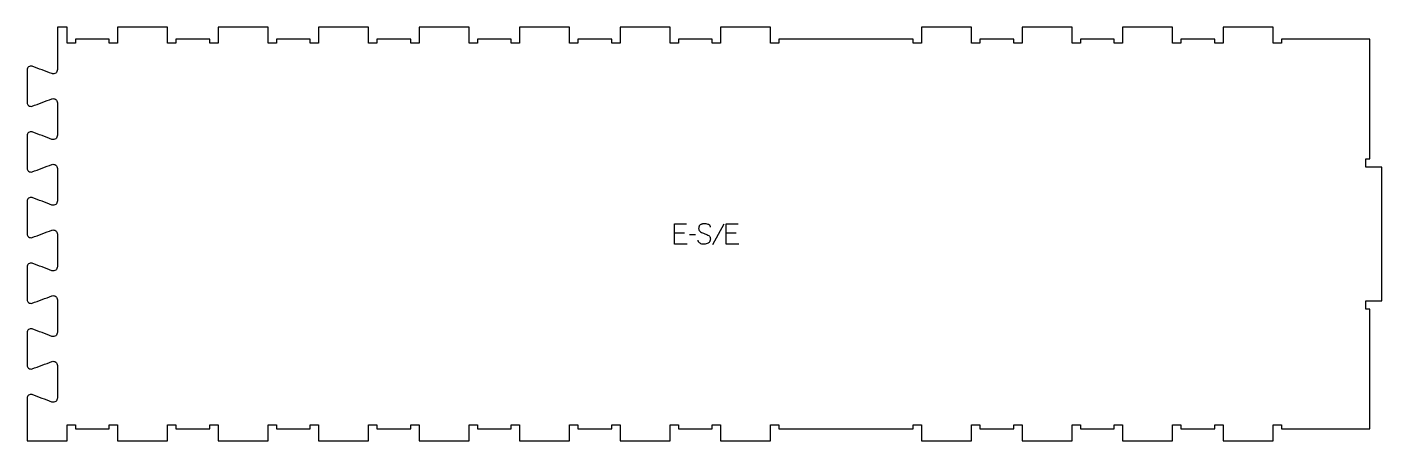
# Model space of a CAD drawing. Extents: x 0 to 2022, y 0 to 618.
import ezdxf

# ---------------------------------------------------------------- set-up
doc = ezdxf.new("R2010")
doc.units = 0
doc.layers.add('1_ANYTOOL_1MMDEEP_LABELS_S', color=2, linetype='CONTINUOUS')
doc.layers.add('4_ANYTOOL_CUTTHROUGH_OUTSI', color=5, linetype='CONTINUOUS')

msp = doc.modelspace()

# ---------------------------------------------------------------- linework, layer by layer
at = {"layer": '1_ANYTOOL_1MMDEEP_LABELS_S'}
for p, q in [((981.075004, 309.826986), (966.417861, 309.826986)), ((997.575004, 307.641271), (988.789289, 307.555557)), ((1040.132147, 323.284128), (1022.946432, 292.5127)), ((1058.217861, 309.826986), (1043.560718, 309.826986))]:
    msp.add_line(p, q, dxfattribs=at)
for points in [[(985.360718, 293.755557), (966.417861, 293.755557), (966.417861, 323.755557), (984.246432, 323.755557)], [(1062.503575, 293.755557), (1043.560718, 293.755557), (1043.560718, 323.755557), (1061.389289, 323.755557)]]:
    msp.add_lwpolyline(points, dxfattribs=at)
msp.add_lwpolyline([(1019.817861, 319.169843, 0.071867), (1019.624747, 320.506449, 0.100684), (1018.998218, 321.6877, 0.047558), (1018.523664, 322.16415, 0.038563), (1017.973664, 322.552878, 0.037928), (1017.276477, 322.900347, 0.026634), (1016.539289, 323.155557, 0.028461), (1013.515956, 323.84154, 0.041577), (1010.432147, 324.098414, 0.036938), (1008.929787, 323.987274, 0.041531), (1007.464289, 323.643057, 0.041583), (1006.086913, 323.065848, 0.038125), (1004.817861, 322.276986, 0.057611), (1003.747708, 321.285081, 0.065808), (1002.953575, 320.064486, 0.06469), (1002.476079, 318.604931, 0.046778), (1002.332147, 317.069843, 0.052235), (1002.494502, 315.52, 0.075448), (1003.039289, 314.069843, 0.076671), (1003.955381, 312.89679, 0.061023), (1005.160718, 312.0127, 0.021951), (1008.189572, 310.485354, 0.018213), (1011.332147, 309.205557, -0.02405), (1014.433631, 307.900095, -0.02981), (1017.375004, 306.269843, -0.068439), (1018.516306, 305.303912, -0.079282), (1019.325004, 304.051986, -0.076308), (1019.750003, 302.473304, -0.047772), (1019.775004, 300.826986, -0.046243), (1019.481769, 299.146026, -0.06359), (1018.832147, 297.5752, -0.064671), (1017.859323, 296.291011, -0.057073), (1016.603575, 295.276986, -0.067522), (1013.635267, 293.914075, -0.070793), (1010.410718, 293.4127, -0.064027), (1007.271703, 293.775215, -0.070447), (1004.346432, 294.955557, -0.054374), (1003.188015, 295.80519, -0.074742), (1002.289289, 296.916271, -0.075199), (1001.766282, 298.22265, -0.057737), (1001.603575, 299.626986)], format="xyb", dxfattribs=at)
at = {"layer": '4_ANYTOOL_CUTTHROUGH_OUTSI'}
msp.add_lwpolyline([(1072.363048, 617.499998), (1035.113087, 617.500613), (1035.113087, 593.750617, -0.414214), (1034.863087, 593.500617), (1022.863087, 593.500617, -0.414214), (1022.613087, 593.750617), (1022.613087, 599.500617), (972.113087, 599.500617), (972.113087, 593.750617, -0.414214), (971.863087, 593.500617), (959.863087, 593.500617, -0.414214), (959.613087, 593.750617), (959.613087, 617.500617), (885.113087, 617.500617), (885.113087, 593.750617, -0.414214), (884.863087, 593.500617), (872.863087, 593.500617, -0.414214), (872.613087, 593.750617), (872.613087, 599.500617), (822.113087, 599.500617), (822.113087, 593.750617, -0.414214), (821.863087, 593.500617), (809.863087, 593.500617, -0.414214), (809.613087, 593.750617), (809.613087, 617.500617), (735.113087, 617.500617), (735.113087, 593.750617, -0.414214), (734.863087, 593.500617), (722.863087, 593.500617, -0.414214), (722.613087, 593.750617), (722.613087, 599.500617), (672.113087, 599.500617), (672.113087, 593.750617, -0.414214), (671.863087, 593.500617), (659.863087, 593.500617, -0.414214), (659.613087, 593.750617), (659.613087, 617.500617), (585.113087, 617.500617), (585.113087, 593.750617, -0.414214), (584.863087, 593.500617), (572.863087, 593.500617, -0.414214), (572.613087, 593.750617), (572.613087, 599.500617), (522.113087, 599.500617), (522.113087, 593.750617, -0.414214), (521.863087, 593.500617), (509.863087, 593.500617, -0.414214), (509.613087, 593.750617), (509.613087, 617.500617), (435.113087, 617.500617), (435.113087, 593.750617, -0.414214), (434.863087, 593.500617), (422.863087, 593.500617, -0.414214), (422.613087, 593.750617), (422.613087, 599.500617), (372.113087, 599.500617), (372.113087, 593.750617, -0.414214), (371.863087, 593.500617), (359.863087, 593.500617, -0.414214), (359.613087, 593.750617), (359.613087, 617.500617), (285.113087, 617.500617), (285.113087, 593.750617, -0.414214), (284.863087, 593.500617), (272.863087, 593.500617, -0.414214), (272.613087, 593.750617), (272.613087, 599.500617), (222.113087, 599.500617), (222.113087, 593.750617, -0.414214), (221.863087, 593.500617), (209.863087, 593.500617, -0.414214), (209.613087, 593.750617), (209.613087, 617.500617), (135.113087, 617.500617), (135.113087, 593.750617, -0.414214), (134.863087, 593.500617), (122.863087, 593.500617, -0.414214), (122.613087, 593.750617), (122.613087, 599.500617), (72.113087, 599.500617), (72.113087, 593.750617, -0.414214), (71.863087, 593.500617), (59.863087, 593.500617, -0.414214), (59.613087, 593.750617), (59.613087, 617.500617), (45.224087, 617.500617), (45.224087, 553.997379, -0.502397), (37.178163, 548.010964, -0.015604), (37.163368, 548.015911, 0.000004), (7.387383, 559.015441, 0.236338), (2.317649, 558.116421, 0.237079), (0, 553.503238), (0.000456, 504.997153, 0.237079), (2.318105, 500.383968, 0.237104), (7.402622, 499.48988, -0.000004), (37.163508, 510.484929, -0.015611), (37.17831, 510.489878, -0.237077), (42.704903, 509.517794, -0.237079), (45.224087, 504.503464), (45.224543, 455.99738, -0.237079), (42.705359, 450.983048, -0.237079), (37.178619, 450.010964, -0.015604), (37.163824, 450.015911, 0.000004), (7.387839, 461.015441, 0.236338), (2.318105, 460.116421, 0.237079), (0.000456, 455.503238), (0.000912, 406.997154, 0.237079), (2.318561, 402.383968, 0.237104), (7.403078, 401.48988, -0.000004), (37.163964, 412.484929, -0.015611), (37.178765, 412.489878, -0.237077), (42.705359, 411.517794, -0.237079), (45.224543, 406.503464), (45.224999, 357.99738, -0.237079), (42.705815, 352.983048, -0.237079), (37.179075, 352.010964, -0.015604), (37.164279, 352.015911, 0.000004), (7.388294, 363.015441, 0.236338), (2.318561, 362.116421, 0.237079), (0.000912, 357.503238), (0.001367, 308.997154, 0.237079), (2.319017, 304.383968, 0.237104), (7.403533, 303.48988, -0.000004), (37.16442, 314.484929, -0.015611), (37.179221, 314.489878, -0.237077), (42.705815, 313.517794, -0.237079), (45.224999, 308.503464), (45.225455, 259.99738, -0.237079), (42.706271, 254.983048, -0.237079), (37.17953, 254.010964, -0.015604), (37.164735, 254.015911, 0.000004), (7.38875, 265.015441, 0.236338), (2.319017, 264.116421, 0.237079), (0.001367, 259.503238), (0.001823, 210.997154, 0.237079), (2.319473, 206.383968, 0.237104), (7.403989, 205.48988, -0.000004), (37.164876, 216.484929, -0.015611), (37.179677, 216.489878, -0.237077), (42.706271, 215.517794, -0.237079), (45.225455, 210.503464), (45.22591, 161.99738, -0.237079), (42.706726, 156.983048, -0.237079), (37.179986, 156.010964, -0.015604), (37.165191, 156.015911, 0.000004), (7.389206, 167.015441, 0.236338), (2.319473, 166.116421, 0.237079), (0.001823, 161.503238), (0.002279, 112.997154, 0.237079), (2.319928, 108.383968, 0.237104), (7.404445, 107.48988, -0.000004), (37.165331, 118.484929, -0.015611), (37.180133, 118.489878, -0.237077), (42.706726, 117.517794, -0.237079), (45.22591, 112.503464), (45.226366, 63.99738, -0.237079), (42.707182, 58.983048, -0.237079), (37.180442, 58.010964, -0.015604), (37.165647, 58.015911, 0.000004), (7.389662, 69.015441, 0.236338), (2.319928, 68.116421, 0.237079), (0.002279, 63.503237), (0.002279, 0.000617), (59.613087, 0.000617), (59.613087, 23.750617, -0.414214), (59.863087, 24.000617), (71.863087, 24.000617, -0.414214), (72.113087, 23.750617), (72.113087, 18.000617), (122.613087, 18.000617), (122.613087, 23.750617, -0.414214), (122.863087, 24.000617), (134.863087, 24.000617, -0.414214), (135.113087, 23.750617), (135.113087, 0.000617), (209.613087, 0.000617), (209.613087, 23.750617, -0.414214), (209.863087, 24.000617), (221.863087, 24.000617, -0.414214), (222.113087, 23.750617), (222.113087, 18.000617), (272.613087, 18.000617), (272.613087, 23.750617, -0.414214), (272.863087, 24.000617), (284.863087, 24.000617, -0.414214), (285.113087, 23.750617), (285.113087, 0.000617), (359.613087, 0.000617), (359.613087, 23.750617, -0.414214), (359.863087, 24.000617), (371.863087, 24.000617, -0.414214), (372.113087, 23.750617), (372.113087, 18.000617), (422.613087, 18.000617), (422.613087, 23.750617, -0.414214), (422.863087, 24.000617), (434.863087, 24.000617, -0.414214), (435.113087, 23.750617), (435.113087, 0.000617), (509.613087, 0.000617), (509.613087, 23.750617, -0.414214), (509.863087, 24.000617), (521.863087, 24.000617, -0.414214), (522.113087, 23.750617), (522.113087, 18.000617), (572.613087, 18.000617), (572.613087, 23.750617, -0.414214), (572.863087, 24.000617), (584.863087, 24.000617, -0.414214), (585.113087, 23.750617), (585.113087, 0.000617), (659.613087, 0.000617), (659.613087, 23.750617, -0.414214), (659.863087, 24.000617), (671.863087, 24.000617, -0.414214), (672.113087, 23.750617), (672.113087, 18.000617), (722.613087, 18.000617), (722.613087, 23.750617, -0.414214), (722.863087, 24.000617), (734.863087, 24.000617, -0.414214), (735.113087, 23.750617), (735.113087, 0.000617), (809.613087, 0.000617), (809.613087, 23.750617, -0.414214), (809.863087, 24.000617), (821.863087, 24.000617, -0.414214), (822.113087, 23.750617), (822.113087, 18.000617), (872.613087, 18.000617), (872.613087, 23.750617, -0.414214), (872.863087, 24.000617), (884.863087, 24.000617, -0.414214), (885.113087, 23.750617), (885.113087, 0.000617), (959.613087, 0.000617), (959.613087, 23.750617, -0.414214), (959.863087, 24.000617), (971.863087, 24.000617, -0.414214), (972.113087, 23.750617), (972.113087, 18.000617), (1022.613087, 18.000617), (1022.613087, 23.750617, -0.414214), (1022.863087, 24.000617), (1034.863087, 24.000617, -0.414214), (1035.113087, 23.750617), (1035.113087, 0.000615), (1109.613012, 0), (1109.613012, 23.749998, -0.414214), (1109.863012, 23.999998), (1121.863012, 23.999998, -0.414214), (1122.113012, 23.749998), (1122.113012, 17.999998), (1322.613012, 17.999998), (1322.613012, 23.749998, -0.414214), (1322.863012, 23.999998), (1334.863012, 23.999998, -0.414214), (1335.113012, 23.749998), (1335.113012, 0), (1409.613087, 0.000615), (1409.613087, 23.750617, -0.414214), (1409.863087, 24.000617), (1421.863087, 24.000617, -0.414214), (1422.113087, 23.750617), (1422.113087, 18.000617), (1472.613087, 18.000617), (1472.613087, 23.750617, -0.414214), (1472.863087, 24.000617), (1484.863087, 24.000617, -0.414214), (1485.113087, 23.750617), (1485.113087, 0.000617), (1559.613087, 0.000617), (1559.613087, 23.750617, -0.414214), (1559.863087, 24.000617), (1571.863087, 24.000617, -0.414214), (1572.113087, 23.750617), (1572.113087, 18.000617), (1622.613087, 18.000617), (1622.613087, 23.750617, -0.414214), (1622.863087, 24.000617), (1634.863087, 24.000617, -0.414214), (1635.113087, 23.750617), (1635.113087, 0.000617), (1709.613087, 0.000617), (1709.613087, 23.750617, -0.414214), (1709.863087, 24.000617), (1721.863087, 24.000617, -0.414214), (1722.113087, 23.750617), (1722.113087, 18.000617), (1772.613087, 18.000617), (1772.613087, 23.750617, -0.414214), (1772.863087, 24.000617), (1784.863087, 24.000617, -0.414214), (1785.113087, 23.750617), (1785.113087, 0.000617), (1859.613087, 0.000617), (1859.613087, 23.750617, -0.414214), (1859.863087, 24.000617), (1871.863087, 24.000617, -0.414214), (1872.113087, 23.750617), (1872.113087, 18.000617), (2004.113088, 18.000617), (2004.113088, 196.500617), (1998.363088, 196.500617, -0.414214), (1998.113088, 196.750617), (1998.113088, 208.750617, -0.414214), (1998.363088, 209.000617), (2022.113088, 209.000617), (2022.113088, 408.500617), (1998.363088, 408.500617, -0.414214), (1998.113088, 408.750617), (1998.113088, 420.750617, -0.414214), (1998.363088, 421.000617), (2004.113088, 421.000617), (2004.113088, 599.500617), (1872.113087, 599.500617), (1872.113087, 593.750617, -0.414214), (1871.863087, 593.500617), (1859.863087, 593.500617, -0.414214), (1859.613087, 593.750617), (1859.613087, 617.500617), (1785.113087, 617.500617), (1785.113087, 593.750617, -0.414214), (1784.863087, 593.500617), (1772.863087, 593.500617, -0.414214), (1772.613087, 593.750617), (1772.613087, 599.500617), (1722.113087, 599.500617), (1722.113087, 593.750617, -0.414214), (1721.863087, 593.500617), (1709.863087, 593.500617, -0.414214), (1709.613087, 593.750617), (1709.613087, 617.500617), (1635.113087, 617.500617), (1635.113087, 593.750617, -0.414214), (1634.863087, 593.500617), (1622.863087, 593.500617, -0.414214), (1622.613087, 593.750617), (1622.613087, 599.500617), (1572.113087, 599.500617), (1572.113087, 593.750617, -0.414214), (1571.863087, 593.500617), (1559.863087, 593.500617, -0.414214), (1559.613087, 593.750617), (1559.613087, 617.500617), (1485.113087, 617.500617), (1485.113087, 593.750617, -0.414214), (1484.863087, 593.500617), (1472.863087, 593.500617, -0.414214), (1472.613087, 593.750617), (1472.613087, 599.500617), (1422.113087, 599.500617), (1422.113087, 593.750617, -0.414214), (1421.863087, 593.500617), (1409.863087, 593.500617, -0.414214), (1409.613087, 593.750617), (1409.613087, 617.500615), (1335.113012, 617.5), (1335.113012, 593.749998, -0.414214), (1334.863012, 593.499998), (1322.863012, 593.499998, -0.414214), (1322.613012, 593.749998), (1322.613012, 599.499998), (1122.113012, 599.499998), (1122.113012, 593.749998, -0.414214), (1121.863012, 593.499998), (1109.863012, 593.499998, -0.414214), (1109.613012, 593.749998), (1109.613012, 617.499998)], format="xyb", close=True, dxfattribs=at)

doc.saveas('drawing.dxf')
